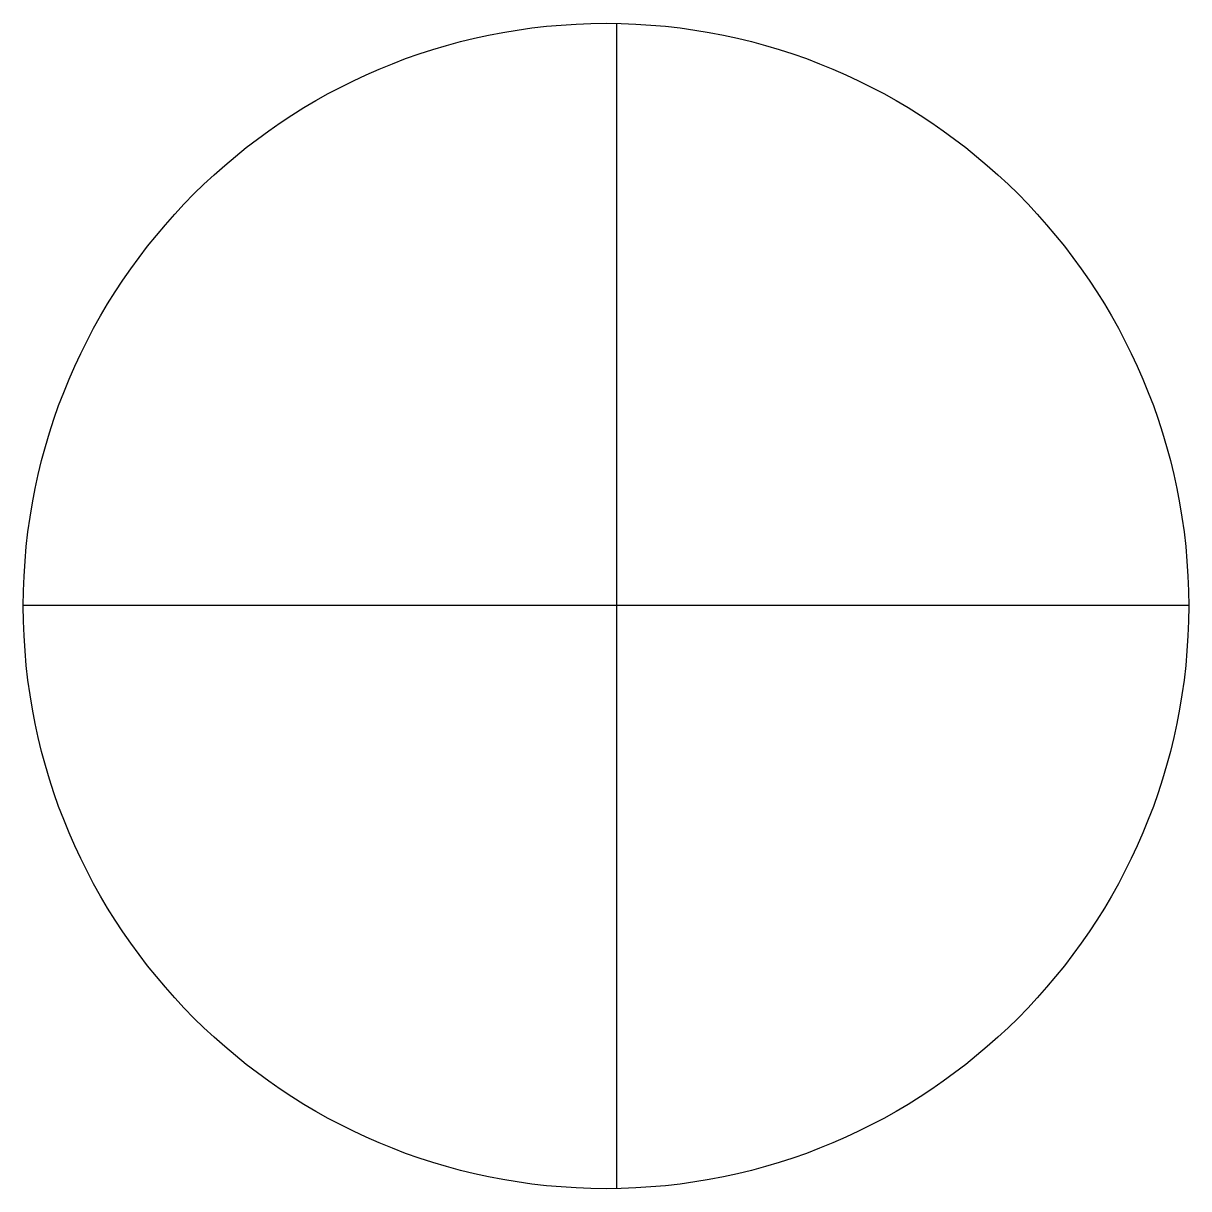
# Model space of a CAD drawing. Header units: metres. Extents: x -39845 to -39245, y -296243 to -295643.
import ezdxf

# ---------------------------------------------------------------- set-up
doc = ezdxf.new("R2010")
doc.units = ezdxf.units.M
doc.layers.add('TEXT', color=3, linetype='Continuous')

msp = doc.modelspace()

# ---------------------------------------------------------------- linework, layer by layer
at = {"layer": 'TEXT'}
for p, q in [((-39539.16, -295642.85), (-39539.16, -296242.75)), ((-39844.59, -295942.35), (-39244.59, -295942.35))]:
    msp.add_line(p, q, dxfattribs=at)
msp.add_circle((-39544.59, -295942.8), 300, dxfattribs=at)

doc.saveas('drawing.dxf')
